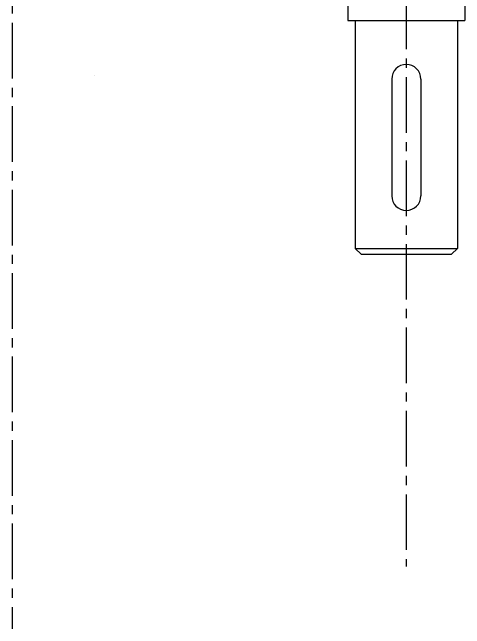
# Model space of a CAD drawing. Header units: inches. Extents: x -1077 to 1679, y -2224 to 594.
# Drawn here: x 152.5 to 307.5, y -2224.2 to -2013.2 of the extents above; entities that cross this region are included whole.
import ezdxf

# ---------------------------------------------------------------- set-up
doc = ezdxf.new("R2010")
doc.units = ezdxf.units.IN
doc.header["$MEASUREMENT"] = 0
doc.linetypes.add('CENTER2', pattern=[28.575000000000003, 19.05, -3.175, 3.175, -3.175])
doc.layers.add('中心线', color=10, linetype='CENTER2')
doc.layers.add('粗实线', color=5, linetype='Continuous')

msp = doc.modelspace()

# ---------------------------------------------------------------- linework, layer by layer
at = {"layer": '中心线'}
for p, q in [((152.5027397935619, -1702.455504936075), (152.5027397935619, -2224.220320091481)), ((287.5027397935619, -1806.752845356156), (287.5027397935619, -2202.965681645821))]:
    msp.add_line(p, q, dxfattribs=at)
at = {"layer": '粗实线'}
for p, q in [((267.5027397935618, -1985.023934637866), (267.5027397935619, -2016.023934637866)), ((307.5027397935619, -1985.023934637866), (307.5027397935619, -2016.023934637866)), ((267.5027397935619, -2016.023934637866), (307.5027397935619, -2016.023934637866)), ((270.0027397935619, -2016.023934637866), (270.0027397935619, -2094.023934637866)), ((305.0027397935618, -2016.023934637866), (305.0027397935618, -2094.023934637866)), ((180.7038223061281, -2034.950074536148), (180.7038223061281, -2034.950074536148)), ((282.5027397935619, -2036.023934637866), (282.5027397935619, -2076.023934637866)), ((292.5027397935619, -2036.023934637866), (292.5027397935619, -2076.023934637866)), ((270.0027397935619, -2094.023934637866), (305.0027397935619, -2094.023934637866)), ((270.0027397935619, -2094.023934637866), (272.002739793562, -2096.023934637866)), ((305.0027397935619, -2094.023934637866), (303.0027397935618, -2096.023934637866)), ((272.0027397935619, -2096.023934637866), (303.002739793562, -2096.023934637866))]:
    msp.add_line(p, q, dxfattribs=at)
for centre, start, end in [((287.5027397935619, -2036.023934637866), 0, 180), ((287.5027397935619, -2076.023934637866), 180, 0)]:
    msp.add_arc(centre, 5, start, end, dxfattribs=at)

doc.saveas('drawing.dxf')
